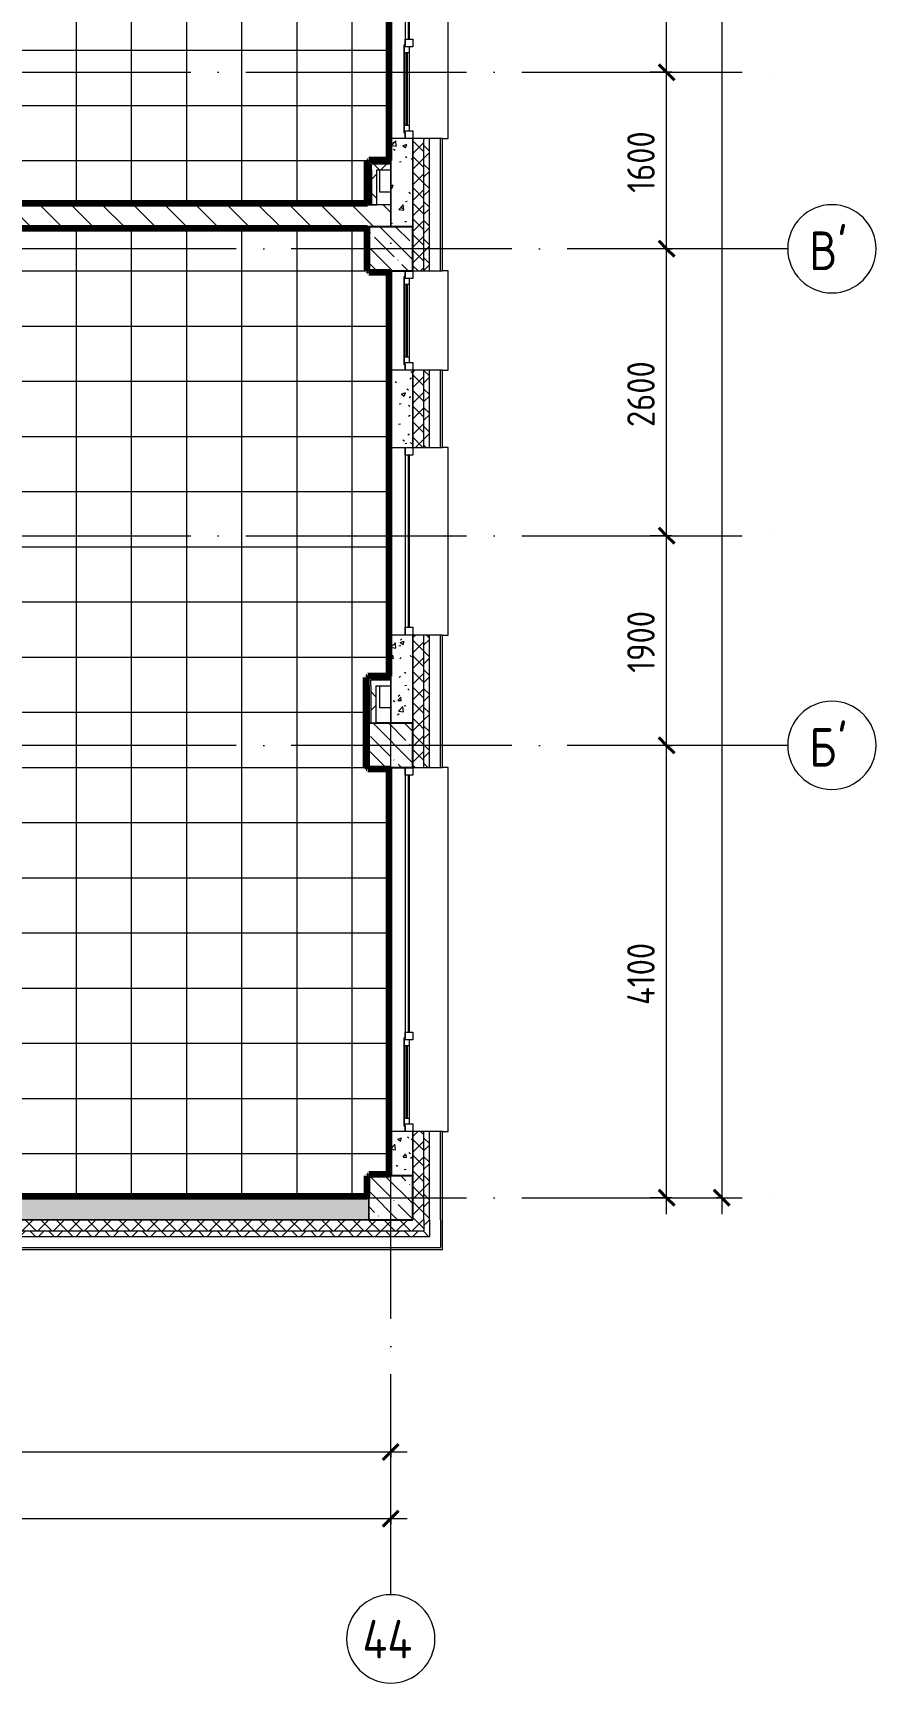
# Model space of a CAD drawing. Header units: millimetres. Extents: x 97 to 214665, y -4577 to 61202.
# Drawn here: x 207005 to 214647, y -4373 to 10581 of the extents above; entities that cross this region are included whole.
import ezdxf

# ---------------------------------------------------------------- set-up
doc = ezdxf.new("R2010")
doc.units = ezdxf.units.MM
doc.linetypes.add('ADSK_Линия сетки', pattern=[2500, 2000, -250, 0, -250])
for name, color, linetype, lineweight in [('A-____-____-DIMS', 211, 'Continuous', 9), ('A-____-____-DIMS-100', 211, 'Continuous', 9), ('A-FLOR-____-OTLN', 192, 'Continuous', 9), ('A-FLOR-____-PATT', 8, 'Continuous', 9), ('A-GLAZ-____-MCUT', 151, 'Continuous', 9), ('A-GLAZ-____-OTLN', 151, 'Continuous', 9), ('A-WALL-____-MCUT', 113, 'Continuous', 9), ('A-WALL-____-PATT', 111, 'Continuous', 9), ('A-WALL-FNSH-MCUT', 113, 'Continuous', 9), ('I-WALL-____-OTLN', 2, 'Continuous', 9), ('S-COLS-____-MCUT', 52, 'Continuous', 9), ('S-COLS-____-OTLN', 52, 'Continuous', 9), ('S-GRID-____-IDEN', 1, 'Continuous', 20), ('S-GRID-____-OTLN', 1, 'Continuous', 9)]:
    doc.layers.add(name, color=color, linetype=linetype, lineweight=lineweight)
doc.styles.add('GOST Common', font='GOST_Common.ttf', dxfattribs={"width": 0.9, "height": 250})
doc.styles.add('GOST Common_2', font='GOST_Common.ttf', dxfattribs={"width": 0.9, "height": 350})
doc.dimstyles.new('ADSK_Основной_2_5_мм', dxfattribs={"dimscale": 304.8, "dimtxt": 0.824897, "dimasz": 0.463911, "dimexe": 0.492126, "dimexo": 0.001615, "dimgap": 0.098425, "dimtad": 1, "dimlfac": 304.8, "dimrnd": 0.01, "dimdsep": 46, "dimtxsty": 'GOST Common', "dimblk1": 'OBLIQUE', "dimblk2": 'OBLIQUE', "dimsah": 1, "dimcen": 0.09, "dimdle": 0.492126, "dimazin": 2, "dimtfac": 1, "dimtdec": 4, "dimtix": 1, "dimtmove": 0, "dimatfit": 3, "dimfxl": 1, "dimtvp": 1, "dimtolj": 1, "dimtzin": 0, "dimlwd": 20, "dimlwe": 20, "dimarcsym": 2})
doc.dimstyles.new('ADSK_Основной_2_5_мм_Округление_до_10_мм', dxfattribs={"dimscale": 304.8, "dimtxt": 0.824897, "dimasz": 0.463911, "dimexe": 0.492126, "dimexo": 0.001615, "dimgap": 0.098425, "dimtad": 1, "dimdec": 0, "dimlfac": 304.8, "dimrnd": 10, "dimdsep": 46, "dimtxsty": 'GOST Common', "dimblk1": 'OBLIQUE', "dimblk2": 'OBLIQUE', "dimsah": 1, "dimcen": 0.09, "dimdle": 0.492126, "dimazin": 2, "dimtfac": 1, "dimtdec": 4, "dimtix": 1, "dimtmove": 0, "dimatfit": 3, "dimfxl": 1, "dimtvp": 1, "dimtolj": 1, "dimtzin": 0, "dimlwd": 20, "dimlwe": 20, "dimarcsym": 2})
pattern_1 = [(45, (0, 0), (-70.71068, 70.71068), []), (135, (0, 0), (-70.71068, -70.71068), [])]
pattern_2 = [(135, (0, 0), (-84.85281, -84.85281), []), (225, (0, 0), (84.85281, -84.85281), [])]
pattern_3 = [(135, (0, 0), (-142.5612, -142.5612), []), (135, (142.56, 0), (-142.5612, -142.5612), [252.016, -50.403, 3.353, -47.05])]
pattern_4 = [(50, (0, 0), (364.3679, -31.8783), [38.1, -419.1]), (355, (0, 0), (-70.48585, 382.1133), [30.48, -335.28]), (100.451, (30.36, -2.66), (293.885, 350.2334), [32.38, -356.18]), (46.184, (0, 101.6), (542.1585, -84.0858), [57.15, -628.65]), (96.636, (45.2, 94.6), (474.8049, 494.8554), [48.57, -534.27]), (351.184, (0, 101.6), (474.8102, 494.85), [45.72, -502.92]), (21, (50.8, 76.2), (303.22847, -204.53046), [38.1, -419.1]), (326, (50.8, 76.2), (123.6039, 368.376), [30.48, -335.28]), (71.451, (76.07, 59.16), (426.8341, 163.8427), [32.38, -356.18]), (37.5, (0, 0), (6.17665, 169.11015), [16.764, -314.452, 16.764, -323.596, -336.55]), (37.5, (0, 0), (6.17665, 169.11015), [-671.576, 16.764, -319.786]), (7.5, (0, 0), (133.63888, 200.3615), [16.764, -177.292, 16.764, -306.832, -128.27]), (7.5, (0, 0), (133.63888, 200.3615), [-517.652, 16.764, -111.506]), (327.5, (-113.28, 0), (271.18182, -11.45836), [16.764, -110.236, 16.764, -379.476, -525.78]), (327.5, (-113.28, 0), (271.18182, -11.45836), [-523.24, 16.764, -509.016]), (317.5, (-164.08, 0), (296.2585, 50.85285), [16.764, -148.336, 16.764, -246.38, -373.38]), (317.5, (-164.08, 0), (296.2585, 50.85285), [-428.244, 16.764, -356.616])]
pattern_5 = [(45, (0, 0), (-141.42136, 141.42136), []), (135, (0, 0), (-141.42136, -141.42136), [])]

# ---------------------------------------------------------------- blocks, each defined once
blk = doc.blocks.new('Окно_СКБ_2Ст1 - Окно_СКБ_2Ст 3300_ОК2-29018964-О_АИ_ПП_4_200_Целиком')
at = {"layer": 'A-GLAZ-____-MCUT', "color": 90}
for p, q in [((-1650, -195), (-1650, -125)), ((-1650, -125), (-1580, -125)), ((-1580, -125), (-1580, -195)), ((750, -195), (750, -125)), ((750, -125), (820, -125)), ((820, -125), (820, -195)), ((1580, -195), (1580, -125)), ((1580, -125), (1650, -125)), ((1650, -125), (1650, -195)), ((-1580, -195), (-1650, -195)), ((820, -195), (750, -195)), ((820, -195), (800, -195)), ((800, -195), (800, -205)), ((800, -205), (1600, -205)), ((1600, -205), (800, -205)), ((1580, -155), (820, -155)), ((820, -155), (820, -195)), ((870, -205), (870, -155)), ((1530, -205), (1530, -155)), ((1580, -195), (1580, -155)), ((1650, -195), (1580, -195)), ((1600, -195), (1580, -195)), ((1600, -205), (1600, -195))]:
    blk.add_line(p, q, dxfattribs=at)
at = {"layer": 'A-GLAZ-____-MCUT', "color": 10, "lineweight": 5}
for p, q in [((750, -155), (-1580, -155)), ((750, -165), (-1580, -165)), ((870, -175), (1530, -175)), ((1530, -185), (870, -185))]:
    blk.add_line(p, q, dxfattribs=at)
at = {"layer": 'A-GLAZ-____-OTLN', "color": 10, "lineweight": 5}
for p, q in [((-1650, -195), (800, -195)), ((1600, -195), (1650, -195))]:
    blk.add_line(p, q, dxfattribs=at)
blk = doc.blocks.new('WNW_Отлив1 - Отлив_металлический 2-28598290-О_АИ_ПП_4_200_Целиком')
at = {"layer": 'A-GLAZ-____-OTLN', "color": 10, "lineweight": 5}
for p, q in [((1650, 320), (-1650, 320)), ((-1650, 320), (-1650, 270)), ((1650, 270), (1650, 320))]:
    blk.add_line(p, q, dxfattribs=at)
blk = doc.blocks.new('Окно_СКБ_1Ст1 - 120_Окно_СКБ_1Ст_900_ОК6Л-29019246-О_АИ_ПП_4_200_Целиком')
at = {"layer": 'A-GLAZ-____-MCUT', "color": 90}
for p, q in [((-450, -195), (-450, -125)), ((-450, -125), (-380, -125)), ((-380, -125), (-380, -195)), ((380, -195), (380, -125)), ((380, -125), (450, -125)), ((450, -125), (450, -195)), ((-380, -195), (-450, -195)), ((-380, -195), (-400, -195)), ((-400, -195), (-400, -205)), ((-400, -205), (400, -205)), ((400, -205), (-400, -205)), ((380, -155), (-380, -155)), ((-380, -155), (-380, -195)), ((-330, -205), (-330, -155)), ((330, -205), (330, -155)), ((380, -195), (380, -155)), ((450, -195), (380, -195)), ((400, -195), (380, -195)), ((400, -205), (400, -195))]:
    blk.add_line(p, q, dxfattribs=at)
at = {"layer": 'A-GLAZ-____-MCUT', "color": 10, "lineweight": 5}
for p, q in [((-330, -175), (330, -175)), ((330, -185), (-330, -185))]:
    blk.add_line(p, q, dxfattribs=at)
at = {"layer": 'A-GLAZ-____-OTLN', "color": 10, "lineweight": 5}
for p, q in [((-450, -195), (-400, -195)), ((400, -195), (450, -195))]:
    blk.add_line(p, q, dxfattribs=at)
blk = doc.blocks.new('WNW_Отлив1 - Отлив_металлический 2-28596055-О_АИ_ПП_4_200_Целиком')
at = {"layer": 'A-GLAZ-____-OTLN', "color": 10, "lineweight": 5}
for p, q in [((450, 320), (-450, 320)), ((-450, 320), (-450, 270)), ((450, 270), (450, 320))]:
    blk.add_line(p, q, dxfattribs=at)
blk = doc.blocks.new('Окно_СКБ_1Ст1 - 120_Окно_СКБ_1Ст_1700_ОК19Л-29018914-О_АИ_ПП_4_200_Целиком')
at = {"layer": 'A-GLAZ-____-MCUT', "color": 90}
for p, q in [((-850, -195), (-850, -125)), ((-850, -125), (-780, -125)), ((-780, -125), (-780, -195)), ((780, -195), (780, -125)), ((780, -125), (850, -125)), ((850, -125), (850, -195)), ((-780, -195), (-850, -195)), ((850, -195), (780, -195))]:
    blk.add_line(p, q, dxfattribs=at)
at = {"layer": 'A-GLAZ-____-MCUT', "color": 10, "lineweight": 5}
for p, q in [((780, -155), (-780, -155)), ((780, -165), (-780, -165))]:
    blk.add_line(p, q, dxfattribs=at)
at = {"layer": 'A-GLAZ-____-OTLN', "color": 10, "lineweight": 5}
blk.add_line((-850, -195), (850, -195), dxfattribs=at)
blk = doc.blocks.new('WNW_Отлив1 - Отлив_металлический 2-28595994-О_АИ_ПП_4_200_Целиком')
at = {"layer": 'A-GLAZ-____-OTLN', "color": 10, "lineweight": 5}
for p, q in [((850, 320), (-850, 320)), ((-850, 320), (-850, 270)), ((850, 270), (850, 320))]:
    blk.add_line(p, q, dxfattribs=at)
blk = doc.blocks.new('0083_СОШ675_АР_R22_rvt-1-О_АИ_ПП_4_200_Целиком')
at = {"layer": 'A-WALL-____-PATT', "lineweight": 5}
h = blk.add_hatch(dxfattribs=at)
h.set_pattern_fill('FP_7', color=10, style=0, pattern_type=2)
h.set_pattern_definition(pattern_2)
h.paths.add_polyline_path([(153100, -275), (153100, 625), (153050, 625), (153050, -275)])
h.paths.add_polyline_path([(153100, 3925), (153100, 5125), (153050, 5125), (153050, 3925)])
h.paths.add_polyline_path([(153100, 6825), (153100, 7525), (153050, 7525), (153050, 6825)])
h.paths.add_polyline_path([(153050, 8425), (153100, 8425), (153100, 9625), (153050, 9625), (153050, 8582)])
h.paths.add_polyline_path([(153050, 12925), (153100, 12925), (153100, 14125), (153050, 14125), (153050, 13230)])
h.paths.add_polyline_path([(153050, 17425), (153100, 17425), (153100, 18625), (153050, 18625)])
h.paths.add_polyline_path([(153100, 19525), (153100, 20225), (153050, 20225), (153050, 19525)])
h.paths.add_polyline_path([(153100, 21925), (153100, 23125), (153050, 23125), (153050, 21925)])
h.paths.add_polyline_path([(153050, 24825), (153100, 24825), (153100, 25525), (153050, 25525)])
h.paths.add_polyline_path([(153050, 26425), (153100, 26425), (153100, 27625), (153050, 27625)])
h.paths.add_polyline_path([(153100, 30925), (153100, 32125), (153050, 32125), (153050, 30925)])
h.paths.add_polyline_path([(153100, 33825), (153100, 34525), (153050, 34525), (153050, 33825)])
h.paths.add_polyline_path([(153100, 35425), (153100, 36625), (153050, 36625), (153050, 35425)])
h.paths.add_polyline_path([(153050, 39925), (153100, 39925), (153100, 41125), (153050, 41125), (153050, 40390)])
h.paths.add_polyline_path([(153050, 44425), (153100, 44425), (153100, 45625), (153050, 45625)])
h.paths.add_polyline_path([(153100, 47325), (153100, 48025), (153050, 48025), (153050, 47325)])
h.paths.add_polyline_path([(153050, 48925), (153100, 48925), (153100, 50125), (153050, 50125), (153050, 49065)])
h.paths.add_polyline_path([(153100, 51025), (153100, 51725), (153050, 51725), (153050, 51025)])
h.paths.add_polyline_path([(153100, 53425), (153100, 54625), (153050, 54625), (153050, 53425)])
h.paths.add_polyline_path([(153100, 57925), (153100, 59075), (153050, 59075), (153050, 57925)])
h = blk.add_hatch(dxfattribs=at)
h.set_pattern_fill('FP_21', color=10, style=0, pattern_type=2)
h.set_pattern_definition(pattern_1)
h.paths.add_polyline_path([(153050, -175), (153050, 625), (152950, 625), (152950, -175)])
h.paths.add_polyline_path([(153050, 3925), (153050, 5125), (152950, 5125), (152950, 3925)])
h.paths.add_polyline_path([(152950, 6825), (153050, 6825), (153050, 7525), (152950, 7525)])
h.paths.add_polyline_path([(153050, 8425), (153050, 9625), (152950, 9625), (152950, 8425)])
h.paths.add_polyline_path([(152950, 12925), (153050, 12925), (153050, 14125), (152950, 14125), (152950, 13230)])
h.paths.add_polyline_path([(153050, 17425), (153050, 18625), (152950, 18625), (152950, 17425)])
h.paths.add_polyline_path([(153050, 19525), (153050, 20225), (152950, 20225), (152950, 19525)])
h.paths.add_polyline_path([(152950, 21925), (153050, 21925), (153050, 23125), (152950, 23125), (152950, 22325)])
h.paths.add_polyline_path([(152950, 24825), (153050, 24825), (153050, 25525), (152950, 25525)])
h.paths.add_polyline_path([(153050, 26425), (153050, 27625), (152950, 27625), (152950, 26425)])
h.paths.add_polyline_path([(153050, 30925), (153050, 32125), (152950, 32125), (152950, 30925)])
h.paths.add_polyline_path([(153050, 33825), (153050, 34525), (152950, 34525), (152950, 33825)])
h.paths.add_polyline_path([(152950, 35425), (153050, 35425), (153050, 36625), (152950, 36625), (152950, 35825)])
h.paths.add_polyline_path([(153050, 39925), (153050, 41125), (152950, 41125), (152950, 39925)])
h.paths.add_polyline_path([(153050, 44425), (153050, 45625), (152950, 45625), (152950, 44425)])
h.paths.add_polyline_path([(152950, 47325), (153050, 47325), (153050, 48025), (152950, 48025), (152950, 47725)])
h.paths.add_polyline_path([(153050, 48925), (153050, 50125), (152950, 50125), (152950, 48925)])
h.paths.add_polyline_path([(153050, 51025), (153050, 51725), (152950, 51725), (152950, 51025)])
h.paths.add_polyline_path([(153050, 53425), (153050, 54625), (152950, 54625), (152950, 53425)])
h.paths.add_polyline_path([(153050, 57925), (153050, 58975), (152950, 58975), (152950, 57925)])
h = blk.add_hatch(dxfattribs=at)
h.set_pattern_fill('FP_74', color=10, style=0, pattern_type=2)
h.set_pattern_definition(pattern_4)
h.paths.add_polyline_path([(152750, 8825), (152950, 8825), (152950, 9625), (152750, 9625), (152750, 9305)])
h = blk.add_hatch(dxfattribs=at)
h.set_pattern_fill('FP_20', color=252, style=0, pattern_type=2)
h.set_pattern_definition(pattern_5)
h.paths.add_polyline_path([(152575, 9341), (152750, 9341), (152750, 9391), (152575, 9391)])
h = blk.add_hatch(dxfattribs=at)
h.set_pattern_fill('FP_20', color=252, style=0, pattern_type=2)
h.set_pattern_definition(pattern_5)
h.paths.add_polyline_path([(152575, 9025), (152625, 9025), (152625, 9341), (152575, 9341), (152575, 9305)])
h = blk.add_hatch(dxfattribs=at)
h.set_pattern_fill('FP_8', color=10, style=0, pattern_type=2)
h.set_pattern_definition([(135, (0, 0), (-141.42136, -141.42136), [])])
h.paths.add_polyline_path([(152750, 8825), (152750, 9025), (145250, 9025), (145250, 8825), (151903, 8825)])
h = blk.add_hatch(dxfattribs=at)
h.set_pattern_fill('FP_74', color=10, style=0, pattern_type=2)
h.set_pattern_definition(pattern_4)
h.paths.add_polyline_path([(152870, 4325), (152950, 4325), (152950, 5125), (152750, 5125), (152750, 4325)])
h.paths.add_polyline_path([(152750, 6825), (152950, 6825), (152950, 7525), (152750, 7525)])
h = blk.add_hatch(dxfattribs=at)
h.set_pattern_fill('FP_20', color=252, style=0, pattern_type=2)
h.set_pattern_definition(pattern_5)
h.paths.add_polyline_path([(152618, 4666), (152750, 4666), (152750, 4716), (152568, 4716), (152568, 4666)])
h = blk.add_hatch(dxfattribs=at)
h.set_pattern_fill('FP_20', color=252, style=0, pattern_type=2)
h.set_pattern_definition(pattern_5)
h.paths.add_polyline_path([(152618, 4325), (152618, 4666), (152568, 4666), (152568, 4325)])
h = blk.add_hatch(dxfattribs=at)
h.set_pattern_fill('FP_74', color=10, style=0, pattern_type=2)
h.set_pattern_definition(pattern_4)
h.paths.add_polyline_path([(152950, 225), (152950, 625), (152750, 625), (152750, 225), (152870, 225)])
h = blk.add_hatch(dxfattribs=at)
h.set_pattern_fill('FP_74', color=10, style=0, pattern_type=2)
h.set_pattern_definition(pattern_4)
h.paths.add_polyline_path([(152550, -175), (152550, 25), (145450, 25), (145450, -175)])
h.paths.add_polyline_path([(145050, -175), (145050, 25), (144510, 25), (144510, -175)])
h.paths.add_polyline_path([(140450, -175), (141210, -175), (141210, 25), (140450, 25), (140450, -92)])
h = blk.add_hatch(dxfattribs=at)
h.set_pattern_fill('FP_21', color=10, style=0, pattern_type=2)
h.set_pattern_definition(pattern_1)
h.paths.add_polyline_path([(152870, -275), (153050, -275), (153050, -175), (145160, -175), (145160, -275)])
h = blk.add_hatch(dxfattribs=at)
h.set_pattern_fill('FP_7', color=10, style=0, pattern_type=2)
h.set_pattern_definition(pattern_2)
h.paths.add_polyline_path([(152870, -325), (153100, -325), (153100, -275), (145160, -275), (145160, -325)])
at = {"layer": 'S-COLS-____-OTLN', "lineweight": 5}
h = blk.add_hatch(dxfattribs=at)
h.set_pattern_fill('FP_31', color=256, style=0, pattern_type=2)
h.set_pattern_definition(pattern_3)
h.paths.add_polyline_path([(152550, 8425), (152950, 8425), (152950, 8825), (152550, 8825), (152550, 8582)])
h = blk.add_hatch(dxfattribs=at)
h.set_pattern_fill('FP_31', color=256, style=0, pattern_type=2)
h.set_pattern_definition(pattern_3)
h.paths.add_polyline_path([(152550, 3925), (152950, 3925), (152950, 4325), (152550, 4325), (152550, 4245)])
h = blk.add_hatch(dxfattribs=at)
h.set_pattern_fill('FP_31', color=256, style=0, pattern_type=2)
h.set_pattern_definition(pattern_3)
h.paths.add_polyline_path([(152550, -175), (152950, -175), (152950, 225), (152550, 225), (152550, -92)])
at = {"layer": 'A-FLOR-____-OTLN', "color": 90}
for p, q in [((152650, 9140), (152650, 9340)), ((152650, 9340), (152750, 9340)), ((152750, 9140), (152650, 9140)), ((152650, 4466), (152650, 4666)), ((152750, 4466), (152650, 4466))]:
    blk.add_line(p, q, dxfattribs=at)
at = {"layer": 'A-WALL-____-MCUT', "color": 50, "lineweight": 13}
for p, q in [((152750, 9625), (152750, 8825)), ((152950, 9625), (152750, 9625)), ((152950, 9625), (152950, 8825)), ((152950, 8825), (152950, 9625)), ((153100, 9625), (153050, 9625)), ((153050, 8425), (153050, 9625)), ((153100, 8425), (153100, 9625)), ((152575, 9341), (152575, 9391)), ((152750, 9391), (152575, 9391)), ((152575, 9341), (152575, 9025)), ((152625, 9025), (152625, 9341)), ((152625, 9341), (152750, 9341)), ((152750, 9341), (152750, 9391)), ((152750, 9025), (145250, 9025)), ((152575, 9025), (152625, 9025)), ((152750, 8825), (152750, 9025)), ((145250, 8825), (152750, 8825)), ((152750, 8825), (152950, 8825)), ((153050, 8425), (153100, 8425)), ((152750, 7525), (152750, 6825)), ((152950, 7525), (152750, 7525)), ((152950, 7525), (152950, 6825)), ((152950, 6825), (152950, 7525)), ((153100, 7525), (153050, 7525)), ((153050, 6825), (153050, 7525)), ((153100, 6825), (153100, 7525)), ((152750, 6825), (152950, 6825)), ((153050, 6825), (153100, 6825)), ((152750, 5125), (152750, 4325)), ((152950, 5125), (152750, 5125)), ((152950, 5125), (152950, 4325)), ((152950, 4325), (152950, 5125)), ((153100, 5125), (153050, 5125)), ((153050, 3925), (153050, 5125)), ((153100, 3925), (153100, 5125)), ((152568, 4666), (152568, 4716)), ((152750, 4716), (152568, 4716)), ((152568, 4666), (152568, 4325)), ((152618, 4325), (152618, 4666)), ((152618, 4666), (152750, 4666)), ((152750, 4666), (152750, 4716)), ((152750, 4325), (152950, 4325)), ((153050, 3925), (153100, 3925)), ((152750, 625), (152750, 225)), ((152950, 625), (152750, 625)), ((152950, 625), (152950, 225)), ((152950, 225), (152950, 625)), ((153100, 625), (153050, 625)), ((153050, -175), (153050, 625)), ((153100, -175), (153100, 625)), ((152750, 225), (152950, 225)), ((152550, 25), (145450, 25)), ((145160, -275), (153050, -275)), ((145450, -175), (152550, -175)), ((153050, -175), (153050, -275)), ((153100, -175), (153100, -275)), ((153100, -275), (153100, -325)), ((145160, -325), (153100, -325))]:
    blk.add_line(p, q, dxfattribs=at)
at = {"layer": 'A-WALL-____-MCUT', "color": 90}
for p, q in [((153050, 9625), (152950, 9625)), ((153200, 9625), (153100, 9625)), ((152950, 8825), (152950, 8425)), ((152950, 8425), (153050, 8425)), ((153100, 8425), (153200, 8425)), ((153050, 7525), (152950, 7525)), ((153200, 7525), (153100, 7525)), ((152950, 6825), (153050, 6825)), ((153100, 6825), (153200, 6825)), ((153050, 5125), (152950, 5125)), ((153200, 5125), (153100, 5125)), ((152950, 4325), (152950, 3925)), ((152950, 3925), (153050, 3925)), ((153100, 3925), (153200, 3925)), ((153050, 625), (152950, 625)), ((153200, 625), (153100, 625)), ((152950, 225), (152950, -175)), ((152950, -175), (145160, -175))]:
    blk.add_line(p, q, dxfattribs=at)
at = {"layer": 'A-WALL-____-MCUT', "color": 10, "lineweight": 5}
for p, q in [((153200, 8425), (153200, 9625)), ((152562, 9391), (152562, 9403)), ((152750, 9403), (152562, 9403)), ((152562, 9341), (152562, 9391)), ((152562, 9341), (152562, 9025)), ((153200, 6825), (153200, 7525)), ((153200, 3925), (153200, 5125)), ((152555, 4716), (152555, 4728)), ((152750, 4728), (152555, 4728)), ((152555, 4666), (152555, 4716)), ((152555, 4666), (152555, 4325)), ((152550, 4325), (152555, 4325)), ((152555, 4325), (152568, 4325)), ((152568, 4325), (152618, 4325)), ((153200, -175), (153200, 625)), ((152550, -175), (152550, 25)), ((153200, -175), (153200, -325)), ((145160, -425), (153200, -425)), ((153200, -325), (153200, -425))]:
    blk.add_line(p, q, dxfattribs=at)
at = {"layer": 'A-WALL-FNSH-MCUT', "color": 90}
for p, q in [((153220, 9625), (153200, 9625)), ((153220, 8425), (153220, 9625)), ((152750, 9416), (152550, 9416)), ((152550, 9416), (152550, 9403)), ((152550, 9403), (152550, 9391)), ((152550, 9391), (152550, 9341)), ((152550, 9341), (152550, 9025)), ((152750, 9403), (152750, 9416)), ((152750, 9391), (152750, 9403)), ((152550, 9025), (152562, 9025)), ((152562, 9025), (152575, 9025)), ((153200, 8425), (153220, 8425)), ((153220, 7525), (153200, 7525)), ((153220, 6825), (153220, 7525)), ((153200, 6825), (153220, 6825)), ((153220, 5125), (153200, 5125)), ((153220, 3925), (153220, 5125)), ((152750, 4741), (152543, 4741)), ((152543, 4741), (152543, 4728)), ((152543, 4728), (152543, 4716)), ((152543, 4716), (152543, 4666)), ((152543, 4666), (152543, 4325)), ((152750, 4728), (152750, 4741)), ((152750, 4716), (152750, 4728)), ((152543, 4325), (152550, 4325)), ((153200, 3925), (153220, 3925)), ((153220, 625), (153200, 625)), ((153220, -175), (153220, 625)), ((153220, -275), (153220, -175)), ((153220, -325), (153220, -275)), ((145160, -445), (153220, -445)), ((153220, -425), (153220, -325)), ((153220, -445), (153220, -425))]:
    blk.add_line(p, q, dxfattribs=at)
at = {"layer": 'I-WALL-____-OTLN', "color": 90}
for p, q in [((152750, 9625), (152750, 12915)), ((152750, 7525), (152750, 8425)), ((152750, 5125), (152750, 6825)), ((152750, 625), (152750, 3925))]:
    blk.add_line(p, q, dxfattribs=at)
at = {"layer": 'S-COLS-____-MCUT', "color": 130, "lineweight": 25}
for p, q in [((152950, 8825), (152550, 8825)), ((152550, 8825), (152550, 8425)), ((152950, 8425), (152950, 8825)), ((152550, 8425), (152950, 8425)), ((152550, 4325), (152550, 3925)), ((152950, 4325), (152618, 4325)), ((152950, 3925), (152950, 4325)), ((152550, 3925), (152950, 3925)), ((152950, 225), (152550, 225)), ((152550, 225), (152550, 25)), ((152950, -175), (152950, 225)), ((152550, -175), (152950, -175))]:
    blk.add_line(p, q, dxfattribs=at)
at = {"layer": 'S-COLS-____-OTLN', "color": 90}
for p, q in [((152555, 4325), (152550, 4325)), ((152568, 4325), (152555, 4325)), ((152618, 4325), (152568, 4325)), ((152550, 25), (152550, -175))]:
    blk.add_line(p, q, dxfattribs=at)
at = {"layer": 'A-GLAZ-____-OTLN', "color": 90, "lineweight": 9, "rotation": 269.9999999999999}
for name, p in [('Окно_СКБ_2Ст1 - Окно_СКБ_2Ст 3300_ОК2-29018964-О_АИ_ПП_4_200_Целиком', (153075, 11275)), ('WNW_Отлив1 - Отлив_металлический 2-28598290-О_АИ_ПП_4_200_Целиком', (152950, 11275)), ('Окно_СКБ_1Ст1 - 120_Окно_СКБ_1Ст_900_ОК6Л-29019246-О_АИ_ПП_4_200_Целиком', (153075, 7975)), ('WNW_Отлив1 - Отлив_металлический 2-28596055-О_АИ_ПП_4_200_Целиком', (152950, 7975)), ('Окно_СКБ_1Ст1 - 120_Окно_СКБ_1Ст_1700_ОК19Л-29018914-О_АИ_ПП_4_200_Целиком', (153075, 5975)), ('WNW_Отлив1 - Отлив_металлический 2-28595994-О_АИ_ПП_4_200_Целиком', (152950, 5975)), ('Окно_СКБ_2Ст1 - Окно_СКБ_2Ст 3300_ОК2-29018964-О_АИ_ПП_4_200_Целиком', (153075, 2275)), ('WNW_Отлив1 - Отлив_металлический 2-28598290-О_АИ_ПП_4_200_Целиком', (152950, 2275))]:
    blk.add_blockref(name, p, dxfattribs=at)
blk = doc.blocks.new('Ось сетки - Круг_Ø8 мм-8258-О_АИ_ПП_4_200_Целиком')
at = {"layer": 'S-GRID-____-IDEN'}
for start, end in [(360, 180), (180, 360)]:
    blk.add_arc((0, 0), 4, start, end, dxfattribs=at)
blk = doc.blocks.new('DIMBLOCK1-О_АИ_ПП_4_200_Целиком')
at = {"layer": 'A-____-____-DIMS-100', "lineweight": 20}
for p, q in [((57498, -2933), (57498, -2733)), ((210248, -2933), (210248, -2733)), ((57348, -2883), (210398, -2883)), ((57498, -2883), (57498, -2933)), ((210248, -2883), (210248, -2933))]:
    blk.add_line(p, q, dxfattribs=at)
at = {"layer": 'A-____-____-DIMS-100', "lineweight": 40}
for p, q in [((57498, -2883), (57569, -2812)), ((210248, -2883), (210319, -2812)), ((57498, -2883), (57427, -2954)), ((210248, -2883), (210177, -2954))]:
    blk.add_line(p, q, dxfattribs=at)
at = {"layer": 'A-____-____-DIMS-100', "color": 0, "lineweight": 20, "insert": (133424, -2526), "char_height": 250, "width": 1079.01, "attachment_point": 1, "line_spacing_factor": 1.022761, "style": 'GOST Common'}
blk.add_mtext('152750', dxfattribs=at)
blk = doc.blocks.new('_Oblique')
at = {"color": 0, "linetype": 'ByBlock', "lineweight": -2}
blk.add_line((-0.5, -0.5), (0.5, 0.5), dxfattribs=at)
blk = doc.blocks.new('DIMBLOCK2-О_АИ_ПП_4_200_Целиком')
at = {"layer": 'A-____-____-DIMS-100', "lineweight": 20}
for p, q in [((213248, 58925), (213248, -125)), ((213198, 58775), (213398, 58775)), ((213248, 58775), (213198, 58775)), ((213198, 25), (213398, 25)), ((213248, 25), (213198, 25))]:
    blk.add_line(p, q, dxfattribs=at)
at = {"layer": 'A-____-____-DIMS-100', "lineweight": 40}
for p, q in [((213248, 58775), (213177, 58846)), ((213248, 58775), (213319, 58704)), ((213248, 25), (213177, 96)), ((213248, 25), (213319, -46))]:
    blk.add_line(p, q, dxfattribs=at)
at = {"layer": 'A-____-____-DIMS-100', "color": 0, "lineweight": 20, "insert": (212891, 29006), "char_height": 250, "width": 946.05, "attachment_point": 1, "rotation": 90, "line_spacing_factor": 1.022761, "style": 'GOST Common'}
blk.add_mtext('58750', dxfattribs=at)
blk = doc.blocks.new('DIMBLOCK51-О_АИ_ПП_4_200_Целиком')
at = {"layer": 'A-____-____-DIMS-100', "lineweight": 20}
for p, q in [((202748, -2329), (202748, -2129)), ((210248, -2329), (210248, -2129)), ((202748, -2279), (210398, -2279)), ((202748, -2279), (202748, -2329)), ((210248, -2279), (210248, -2329))]:
    blk.add_line(p, q, dxfattribs=at)
at = {"layer": 'A-____-____-DIMS-100', "lineweight": 40}
for p, q in [((202748, -2279), (202819, -2208)), ((210248, -2279), (210319, -2208)), ((202748, -2279), (202677, -2349)), ((210248, -2279), (210177, -2349))]:
    blk.add_line(p, q, dxfattribs=at)
at = {"layer": 'A-____-____-DIMS-100', "color": 0, "lineweight": 20, "insert": (206183, -1922), "char_height": 250, "width": 756.84, "attachment_point": 1, "line_spacing_factor": 1.022761, "style": 'GOST Common'}
blk.add_mtext('7500', dxfattribs=at)
blk = doc.blocks.new('DIMBLOCK52-О_АИ_ПП_4_200_Целиком')
at = {"layer": 'A-____-____-DIMS-100', "lineweight": 40}
for p, q in [((212748, 4125), (212677, 4196)), ((212748, 4125), (212819, 4054)), ((212748, 25), (212677, 96)), ((212748, 25), (212819, -46))]:
    blk.add_line(p, q, dxfattribs=at)
at = {"layer": 'A-____-____-DIMS-100', "lineweight": 20}
for p, q in [((212798, 4125), (212598, 4125)), ((212748, -125), (212748, 4125)), ((212748, 4125), (212798, 4125)), ((212798, 25), (212598, 25)), ((212748, 25), (212798, 25))]:
    blk.add_line(p, q, dxfattribs=at)
at = {"layer": 'A-____-____-DIMS-100', "color": 0, "lineweight": 20, "insert": (212391, 1772), "char_height": 250, "width": 726.16, "attachment_point": 1, "rotation": 90, "line_spacing_factor": 1.022761, "style": 'GOST Common'}
blk.add_mtext('4100', dxfattribs=at)
blk = doc.blocks.new('DIMBLOCK53-О_АИ_ПП_4_200_Целиком')
at = {"layer": 'A-____-____-DIMS-100', "lineweight": 20}
for p, q in [((212798, 6025), (212598, 6025)), ((212748, 4125), (212748, 6025)), ((212748, 6025), (212798, 6025)), ((212798, 4125), (212598, 4125)), ((212748, 4125), (212798, 4125))]:
    blk.add_line(p, q, dxfattribs=at)
at = {"layer": 'A-____-____-DIMS-100', "lineweight": 40}
for p, q in [((212748, 6025), (212677, 6096)), ((212748, 6025), (212819, 5954)), ((212748, 4125), (212677, 4196)), ((212748, 4125), (212819, 4054))]:
    blk.add_line(p, q, dxfattribs=at)
at = {"layer": 'A-____-____-DIMS-100', "color": 0, "lineweight": 20, "insert": (212391, 4783), "char_height": 250, "width": 700.59, "attachment_point": 1, "rotation": 90, "line_spacing_factor": 1.022761, "style": 'GOST Common'}
blk.add_mtext('1900', dxfattribs=at)
blk = doc.blocks.new('DIMBLOCK54-О_АИ_ПП_4_200_Целиком')
at = {"layer": 'A-____-____-DIMS-100', "lineweight": 40}
for p, q in [((212748, 8625), (212677, 8696)), ((212748, 8625), (212819, 8554)), ((212748, 6025), (212677, 6096)), ((212748, 6025), (212819, 5954))]:
    blk.add_line(p, q, dxfattribs=at)
at = {"layer": 'A-____-____-DIMS-100', "lineweight": 20}
for p, q in [((212798, 8625), (212598, 8625)), ((212748, 6025), (212748, 8625)), ((212748, 8625), (212798, 8625)), ((212798, 6025), (212598, 6025)), ((212748, 6025), (212798, 6025))]:
    blk.add_line(p, q, dxfattribs=at)
at = {"layer": 'A-____-____-DIMS-100', "color": 0, "lineweight": 20, "insert": (212391, 7010), "char_height": 250, "width": 756.84, "attachment_point": 1, "rotation": 90, "line_spacing_factor": 1.022761, "style": 'GOST Common'}
blk.add_mtext('2600', dxfattribs=at)
blk = doc.blocks.new('DIMBLOCK55-О_АИ_ПП_4_200_Целиком')
at = {"layer": 'A-____-____-DIMS-100', "lineweight": 20}
for p, q in [((212798, 10225), (212598, 10225)), ((212748, 8625), (212748, 10225)), ((212748, 10225), (212798, 10225)), ((212798, 8625), (212598, 8625)), ((212748, 8625), (212798, 8625))]:
    blk.add_line(p, q, dxfattribs=at)
at = {"layer": 'A-____-____-DIMS-100', "lineweight": 40}
for p, q in [((212748, 10225), (212677, 10296)), ((212748, 10225), (212819, 10154)), ((212748, 8625), (212677, 8696)), ((212748, 8625), (212819, 8554))]:
    blk.add_line(p, q, dxfattribs=at)
at = {"layer": 'A-____-____-DIMS-100', "color": 0, "lineweight": 20, "insert": (212391, 9133), "char_height": 250, "width": 700.59, "attachment_point": 1, "rotation": 90, "line_spacing_factor": 1.022761, "style": 'GOST Common'}
blk.add_mtext('1600', dxfattribs=at)
blk = doc.blocks.new('DIMBLOCK56-О_АИ_ПП_4_200_Целиком')
at = {"layer": 'A-____-____-DIMS-100', "lineweight": 40}
for p, q in [((212748, 13125), (212677, 13196)), ((212748, 13125), (212819, 13054)), ((212748, 10225), (212677, 10296)), ((212748, 10225), (212819, 10154))]:
    blk.add_line(p, q, dxfattribs=at)
at = {"layer": 'A-____-____-DIMS-100', "lineweight": 20}
for p, q in [((212798, 13125), (212598, 13125)), ((212748, 10225), (212748, 13125)), ((212748, 13125), (212798, 13125)), ((212798, 10225), (212598, 10225)), ((212748, 10225), (212798, 10225))]:
    blk.add_line(p, q, dxfattribs=at)
at = {"layer": 'A-____-____-DIMS-100', "color": 0, "lineweight": 20, "insert": (212391, 11360), "char_height": 250, "width": 756.84, "attachment_point": 1, "rotation": 90, "line_spacing_factor": 1.022761, "style": 'GOST Common'}
blk.add_mtext('2900', dxfattribs=at)

msp = doc.modelspace()

# ---------------------------------------------------------------- hatches: boundary and pattern name
at = {"layer": 'A-FLOR-____-PATT'}
h = msp.add_hatch(dxfattribs=at)
h.set_pattern_fill('FP_200', color=256, style=0, pattern_type=2)
h.set_pattern_definition([(0, (206398.1, 14425), (0, 500), []), (90, (206398.1, 14425), (-500, 3e-14), [])])
h.paths.add_polyline_path([(208435.027453, 9040.000586), (210033.09249, 9040.000586), (210033.09249, 9416.090714), (210038.09249, 9416.090714), (210038.09249, 9426.090714), (210048.09249, 9426.090714), (210048.092586, 9431.090714), (210233.114412, 9431.090714), (210233.114412, 12909.996629), (210041.114412, 12909.996629), (210041.114412, 12914.996629), (210031.114412, 12914.996629), (210031.114412, 12924.996629), (210026.114412, 12925), (210026.114412, 13720.73942), (210031.114412, 13720.73942), (210031.114412, 13730.73942), (210041.114412, 13730.73942), (210041.114412, 13735.73942), (210233.114412, 13735.73942), (210233.114412, 17409.996629), (210041.114412, 17410.998465), (210041.114412, 17414.996629), (210031.114412, 17414.996629), (210031.114412, 17424.996629), (210026.114412, 17425), (210026.114412, 18550.746748), (210031.114412, 18550.746748), (210031.114412, 18560.746748), (210041.114412, 18560.746748), (210041.114412, 18565.746748), (210233.09249, 18565.746748), (210233.09249, 19810), (202763.09249, 19810), (202763.09249, 19739.999414), (202548.114412, 19739.999414), (202548.684212, 18339.999414), (202748.09249, 18339.999414), (202748.114412, 18439.999414), (202763.09249, 18439.999414), (202763.09249, 17840.000586), (202948.09249, 17840.000586), (202948.114412, 17835.000586), (202958.09249, 17835.000586), (202958.09249, 17825.000586), (202963.09249, 17825.000586), (202963.09249, 17430.001172), (203078.114412, 17430.001172), (203079.118191, 17425.001172), (203088.114412, 17425.001172), (203088.114412, 17415.001172), (203093.114412, 17415.000586), (203093.114412, 15344.997215), (203088.114412, 15344.997215), (203088.095861, 15334.997215), (203078.114412, 15334.997215), (203077.878157, 15329.997215), (202763.114412, 15329.997215), (202763.114412, 13960.235296), (203058.114412, 13960.235296), (203058.238717, 13955.235296), (203068.114412, 13955.235296), (203068.114412, 13945.235296), (203073.114412, 13944.515887), (203073.114412, 12925.235296), (203068.114412, 12925), (203068.114412, 12915.235296), (203058.114412, 12915.235296), (203058.114412, 12910.235296), (202763.114412, 12910.235296), (202763.114412, 11825), (202548.114412, 11825), (202548.114412, 9325), (202763.114412, 9325), (202763.114998, 9040.000586), (206502.321029, 9040.000586)])
h.paths.add_polyline_path([(210238.114412, 12924.996629), (210238.114412, 12924.999414), (210048.114445, 12924.999414), (210048.114412, 13325), (210041.114412, 13325), (210041.114412, 12924.996629), (210048.114604, 12924.996629)])
h.paths.add_polyline_path([(210248.09249, 12924.996629), (210248.09249, 12924.999414), (210238.114412, 12924.999414)])
h.paths.add_polyline_path([(203058.114412, 12925.235296), (203058.040263, 13945.235296), (203058.09249, 13944.999414), (203058.09249, 12925.235296)])
h.paths.add_polyline_path([(202958.096423, 15344.997215), (203078.114412, 15345.007128), (203078.09249, 15345.000586), (202958.09249, 15344.997215)])
h.paths.add_polyline_path([(210048.114594, 17424.996629), (210048.114412, 17425), (210048.114412, 17825), (210041.114412, 17825), (210041.114412, 17424.996629), (210048.103117, 17424.996629)])
h.paths.add_polyline_path([(210248.09249, 17424.996629), (210248.09249, 17424.999414), (210238.114412, 17424.999414)])
h = msp.add_hatch(dxfattribs=at)
h.set_pattern_fill('FP_199', color=256, style=0, pattern_type=2)
h.set_pattern_definition([(0, (206398.1, 4425), (0, 500), []), (90, (206398.1, 4425), (-500, 3e-14), [])])
h.paths.add_polyline_path([(210018.11324, 40.000586), (210033.114412, 40.000586), (210033.114412, 225), (210038.114412, 225.753424), (210038.114412, 235.000586), (210048.114412, 235.000586), (210048.925254, 240.000586), (210233.114412, 240.000586), (210233.114412, 3910.000586), (210041.09249, 3910.000586), (210041.09249, 3915.000586), (210031.09249, 3915.000586), (210031.09249, 3925), (210026.09249, 3925), (210026.09249, 4741.090714), (210031.09249, 4741.090714), (210031.09249, 4751.090714), (210041.09249, 4751.090714), (210041.09249, 4756.090714), (210233.114412, 4756.090714), (210233.114412, 8410.000586), (210048.114412, 8410.000586), (210048.114412, 8415.000586), (210038.114412, 8415.000586), (210038.114412, 8425.000586), (210033.114412, 8425.845068), (210033.114412, 8810.004543), (202963.114412, 8810.004543), (202963.114412, 8425), (202958.114412, 8425), (202958.114412, 8415.000586), (202948.114412, 8415.000586), (202947.530002, 8410.000586), (202763.114412, 8410.000586), (202763.114412, 7590.000586), (203078.114412, 7590.000586), (203078.114412, 7585.000586), (203088.114412, 7585.000586), (203088.114412, 7575.000586), (203093.114412, 7575.000586), (203093.114412, 6975), (203103.114412, 6975), (203103.114412, 3925), (203088.114412, 3925), (203088.114412, 3915.000586), (203078.114412, 3915.000586), (203078.114412, 3910.000586), (202763.114412, 3910.000586), (202763.114412, 3274.999448), (202548.114412, 3274.999448), (202548.114412, 774.999414), (202763.114412, 773.869278), (202763.114412, 240.000586), (202948.114412, 240.000586), (202948.114412, 235.000586), (202958.114412, 235.000586), (202958.114412, 225.000586), (202963.114412, 225), (202963.114412, 40.000586), (206502.321029, 40.000586)])
h.paths.add_polyline_path([(210048.114412, 3925.000586), (210048.114412, 4325), (210041.09249, 4325), (210041.09249, 3925.000586)])
at = {"layer": 'A-WALL-____-PATT'}
for points in [[(210248.114412, 9416.090714), (210248.114412, 9624.999414), (210238.114412, 9624.999414), (210238.114412, 9416.090714)], [(210038.09249, 9035.000586), (210048.09249, 9035.000586), (210048.09249, 9426.090714), (210038.09249, 9426.090714), (210038.09249, 9305.352716)], [(210238.114412, 9416.090714), (210238.114412, 9426.090714), (210048.09249, 9426.090714), (210048.09249, 9416.090714)], [(209401.380666, 9025.000586), (210048.09249, 9025.000586), (210048.09249, 9035.000586), (202748.114412, 9035.000586), (202748.114412, 9025.000586), (208435.027453, 9025.000586)], [(210038.114412, 8815.004543), (210038.114412, 8825.004543), (202958.114412, 8825.004543), (202958.114412, 8815.004543), (209401.380666, 8815.004543)], [(210038.114412, 8425.000586), (210048.114412, 8425.000586), (210048.114412, 8825.004543), (210038.114412, 8825.004543), (210038.114412, 8582.456847)], [(210238.114412, 8415.000586), (210238.114412, 8425.000586), (210038.114412, 8425.000586), (210038.114412, 8415.000586)], [(210031.09249, 3925.000586), (210041.09249, 3925.000586), (210041.09249, 4751.090714), (210031.09249, 4751.090714), (210031.09249, 4245.081638)], [(210238.114412, 4741.090714), (210238.114412, 4751.090714), (210041.09249, 4751.090714), (210041.09249, 4741.090714)], [(210238.114412, 3915.000586), (210238.114412, 3925.000586), (210031.09249, 3925.000586), (210031.09249, 3915.000586)], [(210248.114412, 235.000586), (210248.114412, 624.999414), (210238.114412, 624.999414), (210238.114412, 235.000586)], [(210048.114412, 35.000586), (210048.114412, 235.000586), (210038.114412, 235.000586), (210038.114412, 35.000586)], [(210048.114412, 225.000586), (210248.114412, 225.000586), (210248.114412, 235.000586), (210048.114412, 235.000586)], [(210048.114412, 25.000586), (210048.114412, 35.000586), (202958.114412, 35.000586), (202958.114412, 25.000586), (206502.321029, 25.000586)]]:
    msp.add_hatch(color=7, dxfattribs=at).paths.add_polyline_path(points)
h = msp.add_hatch(color=7, dxfattribs=at)
h.paths.add_polyline_path([(210238.114412, 4741.090714), (210248.114412, 4741.090714), (210248.114412, 5124.999414), (210238.114412, 5124.999414), (210238.114412, 4751.090714)])
h.paths.add_polyline_path([(210248.114412, 6824.999414), (210248.114412, 7524.999414), (210238.114412, 7524.999414), (210238.114412, 6824.999414)])

# ---------------------------------------------------------------- linework, layer by layer
at = {"layer": 'A-WALL-____-MCUT', "color": 7}
for p, q in [((210238.114412, 9624.999414), (210238.114412, 9426.090714)), ((210248.114412, 9624.999414), (210238.114412, 9624.999414)), ((210248.114412, 9416.090714), (210248.114412, 9624.999414)), ((210038.09249, 9426.090714), (210038.09249, 9035.000586)), ((210238.114412, 9426.090714), (210038.09249, 9426.090714)), ((210048.09249, 9025.000586), (210048.09249, 9416.090714)), ((210048.09249, 9416.090714), (210248.114412, 9416.090714)), ((202748.114412, 9025.000586), (210048.09249, 9025.000586)), ((210038.09249, 9035.000586), (202758.114412, 9035.000586)), ((210048.114412, 8825.004543), (202948.114412, 8825.004543)), ((210038.114412, 8825.004543), (210038.114412, 8415.000586)), ((210048.114412, 8425.000586), (210048.114412, 8825.004543)), ((202958.114412, 8815.004543), (210038.114412, 8815.004543)), ((210038.114412, 8415.000586), (210238.114412, 8415.000586)), ((210238.114412, 8425.000586), (210048.114412, 8425.000586)), ((210238.114412, 8415.000586), (210238.114412, 8425.000586)), ((210248.114412, 7524.999414), (210238.114412, 7524.999414)), ((210238.114412, 7524.999414), (210238.114412, 6824.999414)), ((210248.114412, 6824.999414), (210248.114412, 7524.999414)), ((210238.114412, 6824.999414), (210248.114412, 6824.999414)), ((210248.114412, 5124.999414), (210238.114412, 5124.999414)), ((210238.114412, 5124.999414), (210238.114412, 4751.090714)), ((210248.114412, 4741.090714), (210248.114412, 5124.999414)), ((210031.09249, 4751.090714), (210031.09249, 3915.000586)), ((210238.114412, 4751.090714), (210031.09249, 4751.090714)), ((210041.09249, 3925.000586), (210041.09249, 4741.090714)), ((210041.09249, 4741.090714), (210248.114412, 4741.090714)), ((210031.09249, 3915.000586), (210238.114412, 3915.000586)), ((210238.114412, 3925.000586), (210041.09249, 3925.000586)), ((210238.114412, 3915.000586), (210238.114412, 3925.000586)), ((210248.114412, 624.999414), (210238.114412, 624.999414)), ((210238.114412, 624.999414), (210238.114412, 235.000586)), ((210248.114412, 225.000586), (210248.114412, 624.999414)), ((210038.114412, 235.000586), (210038.114412, 35.000586)), ((210238.114412, 235.000586), (210038.114412, 235.000586)), ((210048.114412, 25.000586), (210048.114412, 225.000586)), ((210048.114412, 225.000586), (210248.114412, 225.000586)), ((202948.114412, 25.000586), (210048.114412, 25.000586)), ((210038.114412, 35.000586), (202958.114412, 35.000586))]:
    msp.add_line(p, q, dxfattribs=at)
at = {"layer": 'I-WALL-____-OTLN', "color": 5, "lineweight": 90}
for p, q in [((210233.114412, 9426.090714), (210233.114412, 12914.996629)), ((210048.09249, 9431.090714), (210238.114412, 9431.090714)), ((210048.09249, 9431.090714), (210048.09249, 9426.090714)), ((210033.09249, 9035.000586), (210033.09249, 9416.090714)), ((210038.09249, 9416.090714), (210033.09249, 9416.090714)), ((202758.114412, 9040.000586), (210038.09249, 9040.000586)), ((210038.242616, 8810.004543), (202963.114412, 8810.004543)), ((210033.114412, 8425.000586), (210033.114412, 8815.004543)), ((210033.114412, 8425.000586), (210038.114412, 8425.000586)), ((210048.114412, 8415.000586), (210048.114412, 8410.000586)), ((210238.114412, 8410.000586), (210048.114412, 8410.000586)), ((210233.114412, 4751.090714), (210233.114412, 8415.000586)), ((210026.09249, 3925.000586), (210026.09249, 4741.090714)), ((210031.09249, 4741.090714), (210026.09249, 4741.090714)), ((210041.09249, 4756.090714), (210238.248134, 4756.090714)), ((210041.09249, 4756.090714), (210041.09249, 4751.090714)), ((210026.09249, 3925.000586), (210031.09249, 3925.000586)), ((210041.09249, 3915.000586), (210041.09249, 3910.000586)), ((210238.114412, 3910.000586), (210041.09249, 3910.000586)), ((210233.114412, 235.000586), (210233.114412, 3915.000586)), ((210033.114412, 34.993524), (210033.114412, 225.000586)), ((210038.114412, 225.000586), (210033.114412, 225.000586)), ((210048.114412, 240.000586), (210238.114412, 240.000586)), ((210048.114412, 240.000586), (210048.114412, 235.000586)), ((202958.114412, 40.000586), (210038.114412, 40.000586))]:
    msp.add_line(p, q, dxfattribs=at)
at = {"layer": 'I-WALL-____-OTLN'}
for p, q in [((210238.114412, 9624.999414), (210238.114412, 12914.996629)), ((210248.114412, 12924.996629), (210248.114412, 9624.999414)), ((210238.114412, 7524.999414), (210238.114412, 8415.000586)), ((210248.114412, 8425), (210248.114412, 7524.999414)), ((210238.114412, 5124.999414), (210238.114412, 6824.999414)), ((210248.114412, 6824.999414), (210248.114412, 5124.999414)), ((210238.114412, 624.999414), (210238.114412, 3915.000586)), ((210248.114412, 3925), (210248.114412, 624.999414))]:
    msp.add_line(p, q, dxfattribs=at)
at = {"layer": 'S-GRID-____-OTLN', "linetype": 'ADSK_Линия сетки'}
for p, q in [((210248.115412, -3572.657751), (210248.115412, 61202.00513)), ((53928.563196, 10225.000586), (213846.668489, 10225.000586)), ((213846.668489, 8625.060253), (156818.114412, 8625.060253)), ((53928.563196, 6025.000586), (213846.668489, 6025.000586)), ((213846.668489, 4125.11992), (156818.114412, 4125.11992)), ((53928.563196, 25.000586), (213846.668489, 25.000586))]:
    msp.add_line(p, q, dxfattribs=at)

# ---------------------------------------------------------------- block references
at = {"color": 250, "lineweight": 5}
msp.add_blockref('0083_СОШ675_АР_R22_rvt-1-О_АИ_ПП_4_200_Целиком', (57498.114412, 0), dxfattribs=at)
at = {"layer": 'S-GRID-____-IDEN', "xscale": 99.99999999999993, "yscale": 99.99999999999993, "zscale": 99.99999999999993, "rotation": 89.99999999999982}
for p in [(214246.668489, 8625.060253), (214246.668489, 4125.11992)]:
    msp.add_blockref('Ось сетки - Круг_Ø8 мм-8258-О_АИ_ПП_4_200_Целиком', p, dxfattribs=at)
at = {"layer": 'S-GRID-____-IDEN', "xscale": 99.99999999999993, "yscale": 99.99999999999993, "zscale": 99.99999999999993}
msp.add_blockref('Ось сетки - Круг_Ø8 мм-8258-О_АИ_ПП_4_200_Целиком', (210248.115412, -3972.657751), dxfattribs=at)

# ---------------------------------------------------------------- texts
at = {"layer": 'S-GRID-____-IDEN', "lineweight": 9, "char_height": 350, "attachment_point": 1, "style": 'GOST Common_2'}
for s, insert, width in [("\\fGOST Common|b0|i0|c204|p34|;\\W.9;'", (214297.375757, 8782.28584), 137.0885625), ('\\fGOST Common|b0|i0|c204|p34|;\\W.9;В', (214041.391382, 8782.28584), 310.2530625), ("\\fGOST Common|b0|i0|c204|p34|;\\W.9;'", (214297.375757, 4282.345506), 137.0885625), ('\\fGOST Common|b0|i0|c204|p34|;\\W.9;Б', (214041.391382, 4282.345506), 310.2530625), ('44', (209991.234749, -3800.124393), 620.506125)]:
    msp.add_mtext(s, dxfattribs=dict(at, insert=insert, width=width))

# ---------------------------------------------------------------- dimensions: what is measured, and where the dimension line sits
at = {"layer": 'A-____-____-DIMS', "lineweight": 20}
for base, p1, p2, dimstyle, override, picture, middle in [((213247.8234288606, 25.000586103), (213347.8083277205, 58775.000586104), (213347.8083277203, 25.000586103), 'ADSK_Основной_2_5_мм', {"dimpost": '<>', "dimfxl": 58750}, 'DIMBLOCK2-О_АИ_ПП_4_200_Целиком', (213092.8234288606, 29400.0005861035)), ((212747.823429, 13125.11992), (212647.83853, 10225.000586), (212647.83853, 13125.11992), 'ADSK_Основной_2_5_мм_Округление_до_10_мм', {"dimpost": '<>', "dimfxl": 2900.119334}, 'DIMBLOCK56-О_АИ_ПП_4_200_Целиком', (212592.823429, 11675.060253)), ((212747.823429, 10225.000586), (212647.83853, 8625.060253), (212647.83853, 10225.000586), 'ADSK_Основной_2_5_мм_Округление_до_10_мм', {"dimpost": '<>', "dimfxl": 1599.940333}, 'DIMBLOCK55-О_АИ_ПП_4_200_Целиком', (212592.823429, 9425.030419)), ((212747.823429, 8625.060253), (212647.83853, 6025.000586), (212647.83853, 8625.060253), 'ADSK_Основной_2_5_мм_Округление_до_10_мм', {"dimpost": '<>', "dimfxl": 2600.059667}, 'DIMBLOCK54-О_АИ_ПП_4_200_Целиком', (212592.823429, 7325.030419)), ((212747.823429, 6025.000586), (212647.83853, 4125.11992), (212647.83853, 6025.000586), 'ADSK_Основной_2_5_мм_Округление_до_10_мм', {"dimpost": '<>', "dimfxl": 1899.880666}, 'DIMBLOCK53-О_АИ_ПП_4_200_Целиком', (212592.823429, 5075.060253)), ((212747.823429, 4125.11992), (212647.83853, 25.000586), (212647.83853, 4125.11992), 'ADSK_Основной_2_5_мм_Округление_до_10_мм', {"dimpost": '<>', "dimfxl": 4100.119334}, 'DIMBLOCK52-О_АИ_ПП_4_200_Целиком', (212592.823429, 2075.060253))]:
    dim = msp.add_linear_dim(base=base, p1=p1, p2=p2, angle=90, dimstyle=dimstyle, override=override, dxfattribs=at)
    dim.commit()
    dim.dimension.update_dxf_attribs({"geometry": picture, "text_midpoint": middle})
for base, p1, p2, dimstyle, override, picture, middle in [((210248.115412, -2278.602133), (202748.115412, -2178.617234), (210248.115412, -2178.617234), 'ADSK_Основной_2_5_мм_Округление_до_10_мм', {"dimpost": '<>', "dimfxl": 7500}, 'DIMBLOCK51-О_АИ_ПП_4_200_Целиком', (206498.115412, -2123.602133)), ((210248.1154118509, -2883.1170817768), (57498.1144118506, -2783.1321829165), (210248.1154118509, -2783.132182917), 'ADSK_Основной_2_5_мм', {"dimpost": '<>', "dimfxl": 152750.001}, 'DIMBLOCK1-О_АИ_ПП_4_200_Целиком', (133873.1149118508, -2728.1170817768))]:
    dim = msp.add_linear_dim(base=base, p1=p1, p2=p2, dimstyle=dimstyle, override=override, dxfattribs=at)
    dim.commit()
    dim.dimension.update_dxf_attribs({"geometry": picture, "text_midpoint": middle})

doc.saveas('drawing.dxf')
